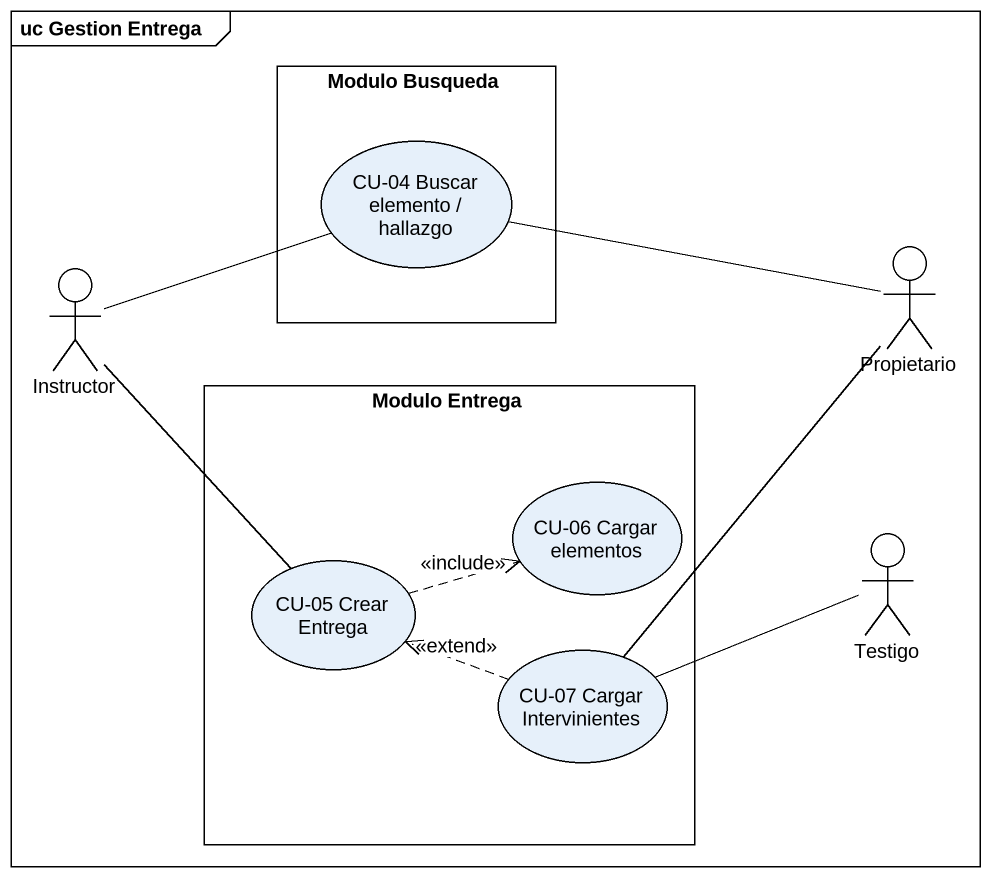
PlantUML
@startuml
mainframe uc Gestion Entrega
rectangle "Modulo Busqueda" as Modulo_Busqueda {
  usecase "CU-04 Buscar elemento / hallazgo" as CU_04_Buscar_elemento
}
actor Instructor
actor Propietario
rectangle "Modulo Entrega" as Modulo_Entrega {
  usecase "CU-06 Cargar elementos" as CU_06_Cargar_elementos
  usecase "CU-05 Crear Entrega" as CU_05_Crear_Entrega
  usecase "CU-07 Cargar Intervinientes" as CU_07_Cargar_Intervinientes
}
actor Testigo
Instructor -right- CU_04_Buscar_elemento
Instructor -- CU_05_Crear_Entrega
Propietario -left- CU_04_Buscar_elemento
Propietario -- CU_07_Cargar_Intervinientes
CU_05_Crear_Entrega .right.> CU_06_Cargar_elementos : <<include>>
Testigo -left- CU_07_Cargar_Intervinientes
CU_07_Cargar_Intervinientes .left.> CU_05_Crear_Entrega : <<extend>>
@enduml
